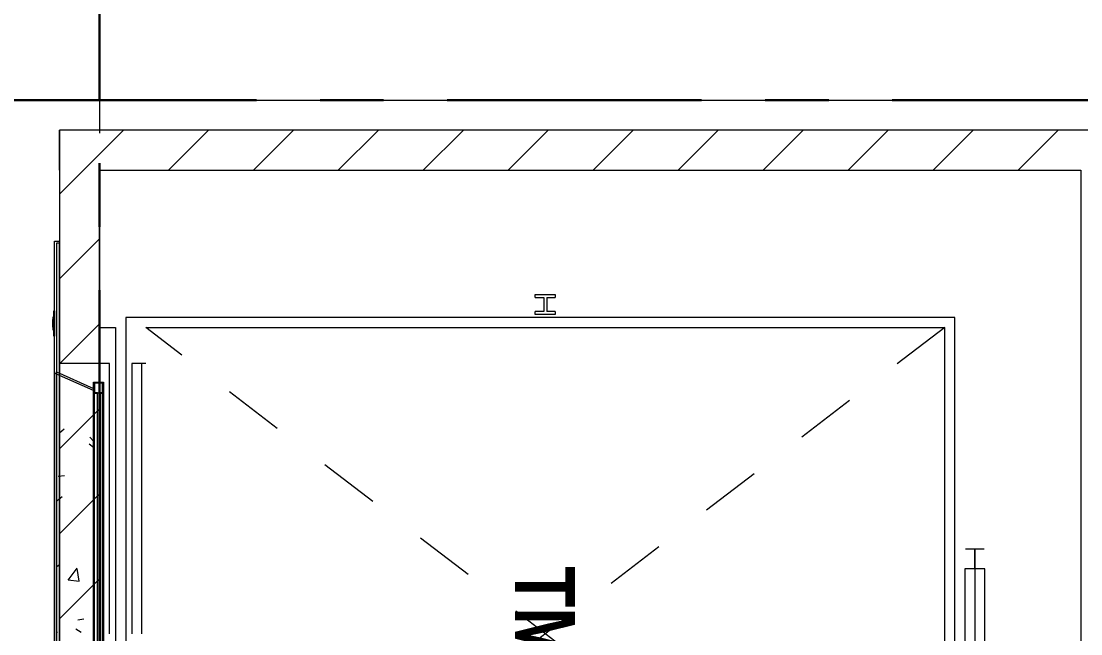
# Model space of a CAD drawing. Header units: millimetres. Extents: x -4000 to 187956, y -58990 to 162485.
# Drawn here: x 32608 to 37899, y 12785 to 15844 of the extents above; entities that cross this region are included whole.
import ezdxf

# ---------------------------------------------------------------- set-up
doc = ezdxf.new("R2010")
doc.units = ezdxf.units.MM
for name, pattern in [('Dash', [600, 300, -300]), ('Dash_2_', [635, 317.5, -317.5]), ('Grid Line', [2222.5, 1270, -317.5, 317.5, -317.5]), ('Grid Line 12_5mm', [2150, 1250, -300, 300, -300])]:
    doc.linetypes.add(name, pattern=pattern)
for name, color, linetype, lineweight in [('A-ANNO-NOTE', 131, 'Continuous', 9), ('A-DETL-GENF', 92, 'Continuous', 9), ('A-DOOR', 31, 'Continuous', 13), ('A-DOOR-HDLN', 31, 'Dash_2_', 13), ('A-WALL', 113, 'Continuous', 13), ('A-WALL-PATT', 111, 'Continuous', 13), ('S-GRID', 1, 'Continuous', 30)]:
    doc.layers.add(name, color=color, linetype=linetype, lineweight=lineweight)
doc.styles.add('Arial_B', font='arialbd.ttf', dxfattribs={"width": 0.8, "height": 300})
pattern_1 = [(45, (0, 0), (-212.132, 212.132), [])]

# ---------------------------------------------------------------- blocks, each defined once
blk = doc.blocks.new('VSC-THANG MÁY 2 - 2700-V779-FFS - TANG 1')
at = {"layer": 'A-DOOR', "lineweight": 9}
h = blk.add_hatch(dxfattribs=at)
h.set_pattern_fill('FP_31', color=256, style=0, pattern_type=2)
h.set_pattern_definition([(142.528, (12859.95, -26324.95), (63.755, 665.734), [73.55, -809.046]), (84.53, (12859.95, -26324.95), (-764.226, -128.79), [55.732, -613.048]), (189.565, (12865.26, -26269.5), (-700.468, 536.954), [64.584, -710.419]), (138.764, (12656.75, -26324.95), (168.169, 990.573), [109.674, -1206.42]), (186.066, (12670.8, -26242.4), (-989.697, 867.525), [97.033, -1067.36]), (80.365, (12656.7, -26325), (-989.706, 867.516), [83.73, -921.017]), (112.792, (12707.55, -26232.13), (409.058, 554.029), [70.493, -775.42]), (53.56, (12707.55, -26232.1), (-736.752, 225.836), [57.39, -631.287]), (162.958, (12741.64, -26185.96), (-327.689, 779.863), [64.216, -706.372]), (130.028, (12859.95, -26324.95), (-338.22, 11.2883), [31.734, -595.261, 31.734, -1249.664]), (130.028, (12859.95, -26324.95), (-338.22, 11.2883), [-658.73, -612.571, 31.734, -605.359]), (98.201, (12859.95, -26324.95), (-400.7246, 244.168), [30.681, -324.475, 30.681, -796.312]), (98.201, (12859.95, -26324.95), (-400.7246, 244.168), [-385.837, -561.556, 30.681, -204.075]), (55.11, (12859.95, -26531.93), (22.9126, 495.4734), [31.494, -207.094, 31.494, -712.9, -987.753]), (55.11, (12859.95, -26531.93), (22.9126, 495.4734), [-982.981, 31.494, -956.259]), (44.913, (12859.95, -26624.75), (-101.709, 541.291), [31.985, -283.018, 31.985, -1182.474]), (44.913, (12859.95, -26624.75), (-101.709, 541.291), [-346.988, -470.082, 31.985, -680.407])])
h.paths.add_polyline_path([(1383, -100), (1300.6, 85), (-1150.6, 85), (-1233, -100), (427.6, -100)])
h = blk.add_hatch(dxfattribs=at)
h.set_pattern_fill('FP_32', color=256, style=0, pattern_type=2)
h.set_pattern_definition([(140, (12859.95, -32885), (63.756, 728.737), [76.2, -838.2]), (85, (12859.95, -32885), (-764.228, -140.972), [60.96, -670.56]), (190.451, (12865.26, -32824.3), (-700.467, 587.77), [64.76, -712.36]), (136.184, (12656.75, -32885), (168.17, 1084.316), [114.3, -1257.3]), (186.636, (12670.8, -32794.6), (-989.71, 949.61), [97.14, -1068.54]), (81.184, (12656.7, -32885), (-989.7, 949.62), [91.44, -1005.84]), (111, (12707.55, -32783.4), (409.061, 606.458), [76.2, -838.2]), (56, (12707.55, -32783.4), (-736.753, 247.208), [60.96, -670.56]), (161.451, (12741.6, -32732.86), (-327.685, 853.668), [64.76, -712.36]), (127.5, (12859.95, -32885), (-338.2201, 12.3547), [33.528, -628.904, 33.528, -1320.292]), (127.5, (12859.95, -32885), (-338.2201, 12.3547), [-695.96, -647.192, 33.528, -639.572]), (97.5, (12859.95, -32885), (-400.722, 267.279), [33.528, -354.584, 33.528, -870.204]), (97.5, (12859.95, -32885), (-400.722, 267.279), [-421.64, -613.664, 33.528, -223.012]), (57.5, (12859.95, -33111.57), (22.9153, 542.3633), [33.528, -220.472, 33.528, -1810.512]), (57.5, (12859.95, -33111.57), (22.9153, 542.3633), [-287.528, -758.952, 33.528, -1018.032]), (47.5, (12859.95, -33213.17), (-101.707, 592.517), [33.528, -296.672, 33.528, -492.76, -746.76]), (47.5, (12859.95, -33213.17), (-101.707, 592.517), [-856.488, 33.528, -713.232])])
h.paths.add_polyline_path([(2035, -110), (2035, -85), (-1885, -85), (-1885, -110), (1887.7, -110)])
at = {"layer": 'A-DETL-GENF', "color": 250}
for p, q in [((-1620, 2390), (-1605, 2390)), ((-1620, 2290), (-1620, 2390)), ((-1605, 2347.5), (-1605, 2390)), ((-1535, 2390), (-1535, 2347.5)), ((-1535, 2390), (-1520, 2390)), ((-1520, 2390), (-1520, 2290)), ((-1605, 2347.5), (-1535, 2347.5)), ((-1605, 2290), (-1605, 2332.5)), ((-1605, 2332.5), (-1535, 2332.5)), ((-1535, 2332.5), (-1535, 2290)), ((-1605, 2290), (-1620, 2290)), ((-1520, 2290), (-1535, 2290))]:
    blk.add_line(p, q, dxfattribs=at)
at = {"layer": 'A-DOOR', "lineweight": 9}
blk.add_line((1605, 4335), (-1455, 4335), dxfattribs=at)
at = {"layer": 'A-DOOR', "color": 171, "lineweight": 15}
for p, q in [((-1180.9, 135), (-1125, 135)), ((-1180.9, 115), (-1180.9, 135)), ((-1180.9, 85), (-1180.9, 115)), ((-1130, 130), (-1175.9, 130)), ((-1175.9, 130), (-1175.9, 115)), ((-1175.9, 130), (-1175.9, 115)), ((1325.9, 130), (-1175.9, 130)), ((-1130, 120), (-1130, 130)), ((1280, 130), (-1130, 130)), ((1280, 120), (-1130, 120)), ((-1125, 135), (-1125, 130)), ((-1125, 135), (-1125, 130)), ((1275, 135), (-1125, 135)), ((-1233, -100), (-1150.6, 85)), ((1330.9, 85), (-1180.9, 85)), ((-1885, -110), (-1885, -85)), ((-1885, -85), (2035, -85)), ((-1875, -85), (-1875, -100)), ((-1875, -85), (-1875, -100)), ((-1875, -100), (-1233, -100)), ((-1875, -100), (2025, -100)), ((1383, -100), (-1233, -100)), ((-1222.1, -100), (-1226.5, -110)), ((-1222.1, -100), (-1226.5, -110)), ((-1538.5, -110), (-1885, -110)), ((-1538.5, -110), (-1411.5, -110)), ((-1538.5, -113.2), (-1538.5, -110)), ((-1538.5, -113.2), (-1506.7, -113.2)), ((-1505.9, -116.3), (-1506.9, -116.3)), ((-1506.7, -110), (-1506.7, -113.2)), ((-1506.7, -113.2), (-1506.7, -116.3)), ((-1506.7, -116.3), (-1505.7, -116.3)), ((-1506.7, -116.3), (-1505.7, -116.3)), ((-1505.9, -118.5), (-1491.7, -118.5)), ((-1505.7, -116.3), (-1502.7, -116.3)), ((-1505.2, -110), (-1505.2, -113.2)), ((-1505.2, -114.8), (-1504.1, -114.8)), ((-1505.2, -114.8), (-1504.1, -114.8)), ((-1502.7, -114.8), (-1497.6, -114.8)), ((-1502.5, -116.3), (-1497.7, -116.3)), ((-1497.5, -116.3), (-1491.1, -116.3)), ((-1496.3, -114.8), (-1490.9, -114.8)), ((-1491.7, -118.5), (-1494.2, -118.5)), ((-1491.7, -118.5), (-1494.2, -118.5)), ((-1459.2, -118.5), (-1491.1, -118.5)), ((-1459.2, -118.5), (-1491.1, -118.5)), ((-1490.9, -116.3), (-1483.4, -116.3)), ((-1490.1, -114.8), (-1483.2, -114.8)), ((-1483.2, -116.3), (-1475.2, -116.3)), ((-1482.8, -114.8), (-1467.2, -114.8)), ((-1475, -116.3), (-1467, -116.3)), ((-1466.8, -114.8), (-1461, -114.8)), ((-1459.1, -114.8), (-1454.1, -114.8)), ((-1452.7, -116.3), (-1459.1, -116.3)), ((-1456.1, -118.5), (-1458.7, -118.5)), ((-1456.1, -118.5), (-1458.7, -118.5)), ((-1458.6, -118.5), (-1444.5, -118.5)), ((-1447.7, -116.3), (-1452.5, -116.3)), ((-1452.4, -114.8), (-1448.9, -114.8)), ((-1448.7, -114.8), (-1444.8, -114.8)), ((-1443.4, -116.3), (-1447.4, -116.3)), ((-1445.9, -114.8), (-1444.8, -114.8)), ((-1444.8, -113.2), (-1444.8, -110)), ((-1443.4, -116.3), (-1444.5, -116.3)), ((-1444.3, -116.3), (-1443.3, -116.3)), ((-1444.3, -116.3), (-1443.3, -116.3)), ((-1443.3, -113.2), (-1443.3, -110)), ((-1443.3, -116.3), (-1443.3, -113.2)), ((-1443.3, -113.2), (-1411.5, -113.2)), ((-1411.5, -113.2), (-1411.5, -110)), ((-1226.5, -110), (-1411.5, -110)), ((1376.5, -110), (-1226.5, -110))]:
    blk.add_line(p, q, dxfattribs=at)
at = {"layer": 'A-DOOR', "color": 5, "lineweight": 15}
for p, q in [((-1180.9, 115), (-1180.9, 135)), ((-1180.9, 135), (1330.9, 135)), ((-1885, -110), (-1885, -85)), ((2035, -110), (-1885, -110)), ((-1538.5, -110), (-1538.5, -113.2)), ((-1411.5, -113.2), (-1538.5, -113.2)), ((-1506.9, -116.3), (-1506.9, -118.5)), ((-1475.2, -116.3), (-1506.9, -116.3)), ((-1506.9, -118.5), (-1443.4, -118.5)), ((-1506.9, -118.5), (-1505.9, -118.5)), ((-1506.7, -113.2), (-1506.7, -116.3)), ((-1506.7, -116.3), (-1505.7, -116.3)), ((-1505.2, -113.2), (-1505.2, -114.8)), ((-1467, -116.3), (-1475, -116.3)), ((-1459.3, -116.3), (-1466.8, -116.3)), ((-1466.8, -116.3), (-1459.3, -116.3)), ((-1459.1, -116.3), (-1452.7, -116.3)), ((-1452.5, -116.3), (-1447.7, -116.3)), ((-1447.5, -116.3), (-1443.3, -116.3)), ((-1444.8, -114.8), (-1444.8, -113.2)), ((-1444.5, -118.5), (-1443.4, -118.5)), ((-1443.4, -118.5), (-1443.4, -116.3)), ((-1443.3, -116.3), (-1443.3, -113.2)), ((-1411.5, -113.2), (-1411.5, -110))]:
    blk.add_line(p, q, dxfattribs=at)
at = {"layer": 'A-DOOR', "color": 161, "lineweight": 15}
for p, q in [((-1180.9, 85), (-1180.9, 115)), ((-1175.9, 115), (-1175.9, 90)), ((-1175.9, 115), (-1175.9, 90)), ((-1130, 120), (-1130, 130)), ((-1125, 120), (-1130, 120)), ((-1125, 130), (-1125, 120)), ((-1125, 130), (-1125, 120)), ((1275, 120), (-1125, 120)), ((-1125, 113), (-1125, 115)), ((-1125, 115), (74.2, 115)), ((74.2, 113), (-1125, 113)), ((74.2, 115), (74.2, 113)), ((-1233, -100), (-1150.6, 85)), ((-1139.7, 85), (-1222.1, -100)), ((-1139.7, 85), (-1222.1, -100)), ((-1150.6, 85), (-1180.9, 85)), ((-1175.9, 90), (-1130, 90)), ((1325.9, 90), (-1175.9, 90)), ((1300.6, 85), (-1150.6, 85)), ((-1130, 90), (-1130, 105)), ((1280, 105), (-1130, 105)), ((1280, 90), (-1130, 90)), ((-1125, 90), (-1125, 85)), ((-1125, 90), (-1125, 85)), ((-1885, -85), (-1875, -85)), ((2025, -85), (-1875, -85)), ((-1506.7, -110), (-1538.5, -110)), ((-1506.7, -110), (-1538.5, -110)), ((-1506.7, -110), (-1506.7, -113.2)), ((-1502.5, -110), (-1506.7, -110)), ((-1506.7, -113.2), (-1506.7, -116.3)), ((-1506.7, -116.3), (-1505.7, -116.3)), ((-1506.7, -116.3), (-1505.7, -116.3)), ((-1505.2, -113.2), (-1505.2, -114.8)), ((-1505.2, -113.2), (-1505.2, -114.8)), ((-1504.1, -116.3), (-1505.2, -116.3)), ((-1502.9, -116.3), (-1505.2, -116.3)), ((-1502.9, -116.3), (-1504.1, -116.3)), ((-1502.7, -114.8), (-1501.1, -114.8)), ((-1497.8, -116.3), (-1502.7, -116.3)), ((-1497.8, -116.3), (-1502.7, -116.3)), ((-1497.5, -110), (-1502.5, -110)), ((-1501.1, -114.8), (-1497.6, -114.8)), ((-1459.1, -110), (-1497.5, -110)), ((-1496.3, -114.8), (-1490.9, -114.8)), ((-1491.8, -116.3), (-1496.3, -116.3)), ((-1491.1, -116.3), (-1496.3, -116.3)), ((-1494.2, -116.3), (-1491.7, -116.3)), ((-1494.2, -116.3), (-1491.7, -116.3)), ((-1491.1, -118.5), (-1483.4, -118.5)), ((-1491, -116.3), (-1484.7, -116.3)), ((-1491, -116.3), (-1488.7, -116.3)), ((-1490.1, -114.8), (-1483.2, -114.8)), ((-1483.4, -116.3), (-1490.1, -116.3)), ((-1488.7, -116.3), (-1484.7, -116.3)), ((-1484.7, -116.3), (-1483.5, -116.3)), ((-1484.7, -116.3), (-1483.5, -116.3)), ((-1483.4, -118.5), (-1459.3, -118.5)), ((-1483.3, -116.3), (-1475.2, -116.3)), ((-1483.3, -116.3), (-1480.1, -116.3)), ((-1482.8, -114.8), (-1480.4, -114.8)), ((-1475.2, -116.3), (-1482.8, -116.3)), ((-1480.4, -114.8), (-1480.4, -113.2)), ((-1479.2, -114.8), (-1480.4, -114.8)), ((-1480.4, -114.8), (-1479.2, -114.8)), ((-1480.1, -116.3), (-1475.2, -116.3)), ((-1479.2, -114.8), (-1479.2, -113.2)), ((-1477.5, -114.8), (-1479.2, -114.8)), ((-1479.2, -114.8), (-1477.5, -114.8)), ((-1477.5, -114.4), (-1477.5, -113.2)), ((-1477.5, -114.4), (-1477.5, -113.2)), ((-1477.5, -114.4), (-1477.5, -113.2)), ((-1472.5, -114.8), (-1477.1, -114.8)), ((-1477.1, -114.8), (-1472.5, -114.8)), ((-1475, -116.3), (-1470.3, -116.3)), ((-1475, -116.3), (-1470.3, -116.3)), ((-1467.2, -116.3), (-1475, -116.3)), ((-1472.5, -113.2), (-1472.5, -114.8)), ((-1472.5, -114.8), (-1472.5, -113.2)), ((-1472.5, -114.8), (-1472.5, -113.2)), ((-1472.5, -114.8), (-1470.8, -114.8)), ((-1470.8, -114.8), (-1472.5, -114.8)), ((-1470.8, -114.8), (-1470.8, -113.3)), ((-1470.8, -114.8), (-1469.6, -114.8)), ((-1469.6, -114.8), (-1470.8, -114.8)), ((-1470.3, -116.3), (-1466.9, -116.3)), ((-1470.3, -116.3), (-1466.9, -116.3)), ((-1468.8, -114.8), (-1467.2, -114.8)), ((-1466.8, -114.8), (-1461, -114.8)), ((-1459.9, -116.3), (-1466.8, -116.3)), ((-1465.7, -116.3), (-1459.2, -116.3)), ((-1465.7, -116.3), (-1461.7, -116.3)), ((-1461.7, -116.3), (-1459.2, -116.3)), ((-1452.5, -110), (-1459.1, -110)), ((-1459.1, -114.8), (-1454.1, -114.8)), ((-1453.7, -116.3), (-1459.1, -116.3)), ((-1458.7, -116.3), (-1456.1, -116.3)), ((-1458.7, -116.3), (-1456.8, -116.3)), ((-1453.7, -116.3), (-1458.6, -116.3)), ((-1456.8, -116.3), (-1456.1, -116.3)), ((-1443.3, -110), (-1452.5, -110)), ((-1452.4, -114.8), (-1448.9, -114.8)), ((-1447.5, -116.3), (-1452.4, -116.3)), ((-1447.5, -116.3), (-1452.4, -116.3)), ((-1448.7, -114.8), (-1445.9, -114.8)), ((-1444.8, -116.3), (-1447.3, -116.3)), ((-1445.9, -116.3), (-1447.3, -116.3)), ((-1444.8, -116.3), (-1445.9, -116.3)), ((-1444.8, -114.8), (-1444.8, -113.2)), ((-1444.8, -114.8), (-1444.8, -113.2)), ((-1444.3, -116.3), (-1443.3, -116.3)), ((-1444.3, -116.3), (-1443.3, -116.3)), ((-1443.3, -113.2), (-1443.3, -110)), ((-1443.3, -116.3), (-1443.3, -113.2)), ((-1411.5, -110), (-1443.3, -110)), ((-1411.5, -110), (-1443.3, -110))]:
    blk.add_line(p, q, dxfattribs=at)
at = {"layer": 'A-DOOR', "color": 151, "lineweight": 15}
for p, q in [((-1125, 115), (-1125, 113)), ((-1125, 115), (-72.4, 115)), ((-1125, 113), (-72.4, 113)), ((-76.9, 115), (-36.9, 115)), ((-36.9, 113), (-76.9, 113)), ((-59.6, 115), (-54.6, 115)), ((-59.6, 115), (-59.6, 113)), ((-54.6, 113), (-59.6, 113)), ((-54.6, 115), (-54.6, 113)), ((-38.9, 115), (74.2, 115)), ((-38.9, 113), (74.2, 113)), ((74.2, 115), (74.2, 113)), ((-1125, 85), (-1150.6, 85)), ((-1150.6, 85), (-1139.7, 85)), ((1289.7, 85), (-1139.7, 85)), ((-1130, 90), (-1130, 105)), ((-1130, 105), (-1125, 105)), ((-1125, 105), (-1125, 90)), ((-1125, 105), (-1125, 90)), ((1275, 105), (-1125, 105)), ((1275, 85), (-1125, 85)), ((-1505.7, -110), (-1506.7, -110)), ((-1505.7, -110), (-1506.7, -110)), ((-1506.7, -110), (-1506.7, -113.2)), ((-1506.7, -116.3), (-1505.7, -116.3)), ((-1504.1, -110), (-1505.2, -110)), ((-1497.6, -110), (-1505.2, -110)), ((-1505.2, -110), (-1497.6, -110)), ((-1505.2, -110), (-1504.1, -110)), ((-1505.2, -111), (-1505.2, -113.2)), ((-1505.2, -111), (-1505.2, -113.2)), ((-1505.2, -114.8), (-1504.1, -114.8)), ((-1505.2, -114.8), (-1504.1, -114.8)), ((-1505.2, -114.8), (-1504.1, -114.8)), ((-1505.2, -114.8), (-1504.1, -114.8)), ((-1502.7, -116.3), (-1504.4, -116.3)), ((-1504.4, -116.3), (-1502.7, -116.3)), ((-1504.4, -116.3), (-1502.7, -116.3)), ((-1497.6, -116.3), (-1502.5, -116.3)), ((-1502.5, -116.3), (-1497.7, -116.3)), ((-1502.5, -116.3), (-1497.7, -116.3)), ((-1491.7, -116.3), (-1496.4, -116.3)), ((-1496.4, -116.3), (-1491.8, -116.3)), ((-1496.4, -116.3), (-1491.8, -116.3)), ((-1490.9, -110), (-1496.3, -110)), ((-1496.3, -110), (-1490.9, -110)), ((-1483.2, -110), (-1490.1, -110)), ((-1490.1, -110), (-1483.2, -110)), ((-1483.4, -116.3), (-1490.1, -116.3)), ((-1467.2, -110), (-1482.8, -110)), ((-1482.8, -110), (-1467.2, -110)), ((-1475.2, -116.3), (-1482.8, -116.3)), ((-1480.4, -111.5), (-1480.4, -110)), ((-1480.4, -111.5), (-1480.4, -110)), ((-1479.2, -113.2), (-1480.4, -113.2)), ((-1480.4, -113.2), (-1479.2, -113.2)), ((-1480.4, -114.8), (-1479.3, -114.8)), ((-1479.2, -112.2), (-1479.2, -110)), ((-1479.2, -112.2), (-1479.2, -110)), ((-1477.6, -113.2), (-1479.1, -113.2)), ((-1479.1, -113.2), (-1477.6, -113.2)), ((-1478.8, -114.8), (-1478.8, -113.4)), ((-1477.5, -114.8), (-1478.8, -114.8)), ((-1478.8, -114.8), (-1477.5, -114.8)), ((-1477.5, -113.2), (-1477.5, -110)), ((-1477.5, -113.2), (-1477.5, -110)), ((-1477.5, -113.2), (-1477.5, -110)), ((-1477.5, -113.2), (-1477.5, -110)), ((-1477.5, -113.2), (-1477.5, -110)), ((-1477.5, -113.2), (-1477.5, -110)), ((-1477.5, -114.4), (-1477.5, -113.2)), ((-1472.5, -113.2), (-1477.5, -113.2)), ((-1477.5, -113.2), (-1472.5, -113.2)), ((-1477.1, -114.8), (-1472.5, -114.8)), ((-1467.2, -116.3), (-1475, -116.3)), ((-1472.5, -110), (-1472.5, -111.5)), ((-1472.5, -111.5), (-1472.5, -110)), ((-1472.5, -111.5), (-1472.5, -110)), ((-1472.5, -110), (-1472.5, -111.5)), ((-1472.5, -111.5), (-1472.5, -110)), ((-1472.5, -111.5), (-1472.5, -110)), ((-1472.5, -111.9), (-1472.5, -113.2)), ((-1472.5, -113.2), (-1472.5, -111.9)), ((-1472.5, -113.2), (-1472.5, -111.9)), ((-1472.5, -111.9), (-1472.5, -113.2)), ((-1472.5, -113.2), (-1472.5, -111.9)), ((-1472.5, -113.2), (-1472.5, -111.9)), ((-1472.5, -114.8), (-1472.5, -113.2)), ((-1472.5, -113.2), (-1470.9, -113.2)), ((-1470.9, -113.2), (-1472.5, -113.2)), ((-1472.5, -114.8), (-1471.2, -114.8)), ((-1471.2, -114.8), (-1472.5, -114.8)), ((-1471.2, -114.8), (-1471.2, -113.2)), ((-1470.8, -112.6), (-1470.8, -110)), ((-1470.8, -112.6), (-1470.8, -110)), ((-1470.7, -114.8), (-1469.6, -114.8)), ((-1469.6, -113.2), (-1469.6, -110)), ((-1469.6, -113.2), (-1469.6, -110)), ((-1459.9, -110), (-1466.8, -110)), ((-1466.8, -110), (-1459.9, -110)), ((-1459.9, -116.3), (-1465.6, -116.3)), ((-1453.7, -110), (-1459.1, -110)), ((-1459.1, -110), (-1453.7, -110)), ((-1453.6, -116.3), (-1458.6, -116.3)), ((-1458.6, -116.3), (-1453.6, -116.3)), ((-1458.6, -116.3), (-1453.6, -116.3)), ((-1447.7, -116.3), (-1452.5, -116.3)), ((-1452.5, -116.3), (-1447.7, -116.3)), ((-1452.5, -116.3), (-1447.7, -116.3)), ((-1444.8, -110), (-1452.4, -110)), ((-1452.4, -110), (-1444.8, -110)), ((-1447.5, -116.3), (-1445.6, -116.3)), ((-1447.5, -116.3), (-1445.6, -116.3)), ((-1445.6, -116.3), (-1447.4, -116.3)), ((-1444.8, -110), (-1445.9, -110)), ((-1445.9, -110), (-1444.8, -110)), ((-1445.9, -114.8), (-1444.8, -114.8)), ((-1445.9, -114.8), (-1444.8, -114.8)), ((-1445.9, -114.8), (-1444.8, -114.8)), ((-1445.9, -114.8), (-1444.8, -114.8)), ((-1444.8, -113.2), (-1444.8, -110)), ((-1444.8, -113.2), (-1444.8, -110)), ((-1443.3, -110), (-1444.3, -110)), ((-1443.3, -110), (-1444.3, -110)), ((-1444.3, -116.3), (-1443.3, -116.3)), ((-1443.3, -113.2), (-1443.3, -110))]:
    blk.add_line(p, q, dxfattribs=at)
at = {"layer": 'A-DOOR', "color": 255, "lineweight": 15}
for p, q in [((-72.4, 115), (-38.9, 115)), ((-72.4, 113), (-38.9, 113)), ((-59.6, 113), (-59.6, 115)), ((-54.6, 115), (-54.6, 113)), ((-1505.7, -110), (-1506.7, -110)), ((-1505.7, -110), (-1506.7, -110)), ((-1505.2, -113.2), (-1505.2, -114.8)), ((-1504.1, -116.3), (-1505.2, -116.3)), ((-1504.1, -116.3), (-1505.2, -116.3)), ((-1501.1, -110), (-1504.1, -110)), ((-1504.1, -110), (-1501.1, -110)), ((-1502.9, -116.3), (-1504.1, -116.3)), ((-1502.9, -116.3), (-1504.1, -116.3)), ((-1501.1, -116.3), (-1502.7, -116.3)), ((-1501.1, -116.3), (-1502.7, -116.3)), ((-1497.6, -110), (-1501.1, -110)), ((-1501.1, -110), (-1497.6, -110)), ((-1501.1, -114.8), (-1497.7, -114.8)), ((-1501.1, -114.8), (-1497.7, -114.8)), ((-1497.8, -116.3), (-1501.1, -116.3)), ((-1497.8, -116.3), (-1501.1, -116.3)), ((-1490.9, -110), (-1496.3, -110)), ((-1496.3, -110), (-1490.9, -110)), ((-1496.3, -114.8), (-1492.7, -114.8)), ((-1496.3, -114.8), (-1492.7, -114.8)), ((-1491.8, -116.3), (-1496.3, -116.3)), ((-1495.6, -116.3), (-1495.6, -114.8)), ((-1491.7, -116.3), (-1495.6, -116.3)), ((-1483.2, -110), (-1490.1, -110)), ((-1490.1, -110), (-1483.2, -110)), ((-1490.1, -114.8), (-1485.2, -114.8)), ((-1490.1, -114.8), (-1485.2, -114.8)), ((-1483.4, -116.3), (-1490.1, -116.3)), ((-1490.1, -116.3), (-1483.4, -116.3)), ((-1490.1, -116.3), (-1483.4, -116.3)), ((-1484.7, -114.8), (-1483.2, -114.8)), ((-1484.7, -114.8), (-1483.2, -114.8)), ((-1480.4, -110), (-1482.8, -110)), ((-1482.8, -110), (-1480.4, -110)), ((-1482.8, -114.8), (-1480.4, -114.8)), ((-1482.8, -114.8), (-1480.4, -114.8)), ((-1475.2, -116.3), (-1482.8, -116.3)), ((-1482.8, -116.3), (-1475.2, -116.3)), ((-1482.8, -116.3), (-1475.2, -116.3)), ((-1479.2, -110), (-1480.4, -110)), ((-1480.4, -110), (-1479.2, -110)), ((-1479.2, -110), (-1480.4, -110)), ((-1480.4, -110), (-1479.2, -110)), ((-1477.5, -110), (-1479.2, -110)), ((-1479.2, -110), (-1477.5, -110)), ((-1477.5, -110), (-1479.2, -110)), ((-1479.2, -110), (-1477.5, -110)), ((-1478.8, -112.5), (-1478.8, -110)), ((-1478.8, -112.5), (-1478.8, -110)), ((-1477.5, -114.8), (-1478.8, -114.8)), ((-1478.8, -114.8), (-1477.5, -114.8)), ((-1472.5, -110), (-1477.5, -110)), ((-1477.5, -110), (-1472.5, -110)), ((-1477.5, -113.2), (-1477.5, -110)), ((-1472.5, -110), (-1477.5, -110)), ((-1477.5, -110), (-1472.5, -110)), ((-1477.5, -113.2), (-1477.5, -110)), ((-1477.5, -114.4), (-1477.5, -113.2)), ((-1475, -114.8), (-1475, -116.3)), ((-1467.2, -116.3), (-1475, -116.3)), ((-1475, -116.3), (-1467.2, -116.3)), ((-1475, -116.3), (-1467.2, -116.3)), ((-1472.5, -110), (-1470.8, -110)), ((-1470.8, -110), (-1472.5, -110)), ((-1472.5, -111.5), (-1472.5, -110)), ((-1472.5, -110), (-1470.8, -110)), ((-1470.8, -110), (-1472.5, -110)), ((-1472.5, -111.5), (-1472.5, -110)), ((-1472.5, -113.2), (-1472.5, -111.9)), ((-1472.5, -113.2), (-1472.5, -111.9)), ((-1472.5, -114.8), (-1472.5, -113.2)), ((-1472.5, -113.2), (-1471.2, -113.2)), ((-1471.2, -113.2), (-1472.5, -113.2)), ((-1472.5, -114.8), (-1471.2, -114.8)), ((-1471.2, -114.8), (-1472.5, -114.8)), ((-1471.2, -112.3), (-1471.2, -110)), ((-1471.2, -112.3), (-1471.2, -110)), ((-1470.8, -110), (-1469.6, -110)), ((-1469.6, -110), (-1470.8, -110)), ((-1470.8, -110), (-1469.6, -110)), ((-1469.6, -110), (-1470.8, -110)), ((-1467.2, -110), (-1469.6, -110)), ((-1469.6, -110), (-1467.2, -110)), ((-1468.8, -114.8), (-1467.2, -114.8)), ((-1468.8, -114.8), (-1467.2, -114.8)), ((-1459.9, -110), (-1466.8, -110)), ((-1466.8, -110), (-1459.9, -110)), ((-1466.8, -114.8), (-1461.7, -114.8)), ((-1466.8, -114.8), (-1461.7, -114.8)), ((-1459.9, -116.3), (-1465.6, -116.3)), ((-1465.6, -116.3), (-1459.9, -116.3)), ((-1465.6, -116.3), (-1459.9, -116.3)), ((-1453.7, -110), (-1459.1, -110)), ((-1459.1, -110), (-1453.7, -110)), ((-1459.1, -114.8), (-1455.1, -114.8)), ((-1459.1, -114.8), (-1455.1, -114.8)), ((-1454.4, -116.3), (-1458.7, -116.3)), ((-1453.7, -116.3), (-1458.6, -116.3)), ((-1448.9, -110), (-1452.4, -110)), ((-1452.4, -110), (-1448.9, -110)), ((-1452.4, -114.8), (-1448.9, -114.8)), ((-1452.4, -114.8), (-1448.9, -114.8)), ((-1448.9, -116.3), (-1452.4, -116.3)), ((-1448.9, -116.3), (-1452.4, -116.3)), ((-1445.9, -110), (-1448.9, -110)), ((-1448.9, -110), (-1445.9, -110)), ((-1447.5, -116.3), (-1448.9, -116.3)), ((-1447.5, -116.3), (-1448.9, -116.3)), ((-1448.7, -114.8), (-1447.3, -114.8)), ((-1448.7, -114.8), (-1447.3, -114.8)), ((-1445.9, -116.3), (-1447.3, -116.3)), ((-1445.9, -116.3), (-1447.3, -116.3)), ((-1444.8, -116.3), (-1445.9, -116.3)), ((-1444.8, -116.3), (-1445.9, -116.3)), ((-1444.8, -114.8), (-1444.8, -113.2)), ((-1443.3, -110), (-1444.3, -110)), ((-1443.3, -110), (-1444.3, -110))]:
    blk.add_line(p, q, dxfattribs=at)
at = {"layer": 'A-DOOR', "color": 50, "lineweight": 15}
for p, q in [((-1505.7, -110), (-1506.7, -110)), ((-1504.1, -110), (-1505.2, -110)), ((-1504.1, -110), (-1505.2, -110)), ((-1504.1, -110), (-1505.2, -110)), ((-1504.1, -110), (-1505.2, -110)), ((-1505.2, -110), (-1504.1, -110)), ((-1505.2, -110), (-1504.1, -110)), ((-1504.1, -110), (-1505.2, -110)), ((-1504.1, -110), (-1505.2, -110)), ((-1505.2, -110), (-1504.1, -110)), ((-1505.2, -110), (-1504.1, -110)), ((-1505.2, -111), (-1505.2, -113.2)), ((-1505.2, -114.8), (-1504.1, -114.8)), ((-1505.2, -114.8), (-1504.1, -114.8)), ((-1504.1, -116.3), (-1505.2, -116.3)), ((-1504.1, -116.3), (-1505.2, -116.3)), ((-1502.5, -110), (-1504.4, -110)), ((-1502.5, -110), (-1504.4, -110)), ((-1502.5, -110), (-1504.4, -110)), ((-1502.5, -110), (-1504.4, -110)), ((-1502.5, -110), (-1504.4, -110)), ((-1504.4, -116.3), (-1502.7, -116.3)), ((-1504.4, -116.3), (-1502.7, -116.3)), ((-1504.4, -116.3), (-1502.7, -116.3)), ((-1497.5, -110), (-1504.1, -110)), ((-1501.1, -110), (-1504.1, -110)), ((-1501.1, -110), (-1504.1, -110)), ((-1501.1, -110), (-1504.1, -110)), ((-1497.6, -110), (-1504.1, -110)), ((-1504.1, -110), (-1497.6, -110)), ((-1504.1, -110), (-1501.1, -110)), ((-1501.1, -110), (-1504.1, -110)), ((-1501.1, -110), (-1504.1, -110)), ((-1504.1, -110), (-1501.1, -110)), ((-1504.1, -110), (-1501.1, -110)), ((-1497.5, -110), (-1504.1, -110)), ((-1504.1, -113.2), (-1502.6, -113.2)), ((-1502.9, -116.3), (-1504.1, -116.3)), ((-1502.9, -116.3), (-1504.1, -116.3)), ((-1497.8, -116.3), (-1502.7, -116.3)), ((-1501.1, -116.3), (-1502.7, -116.3)), ((-1497.5, -110), (-1502.5, -110)), ((-1497.5, -110), (-1502.5, -110)), ((-1497.5, -110), (-1502.5, -110)), ((-1497.5, -110), (-1502.5, -110)), ((-1497.5, -110), (-1502.5, -110)), ((-1502.5, -116.3), (-1497.7, -116.3)), ((-1502.5, -116.3), (-1497.7, -116.3)), ((-1502.5, -116.3), (-1497.7, -116.3)), ((-1497.6, -110), (-1501.1, -110)), ((-1497.6, -110), (-1501.1, -110)), ((-1497.6, -110), (-1501.1, -110)), ((-1501.1, -110), (-1497.6, -110)), ((-1497.6, -110), (-1501.1, -110)), ((-1497.6, -110), (-1501.1, -110)), ((-1501.1, -110), (-1497.6, -110)), ((-1501.1, -110), (-1497.6, -110)), ((-1501.1, -114.8), (-1497.7, -114.8)), ((-1501.1, -114.8), (-1497.7, -114.8)), ((-1501.1, -114.8), (-1497.7, -114.8)), ((-1501.1, -114.8), (-1497.7, -114.8)), ((-1497.8, -116.3), (-1501.1, -116.3)), ((-1500, -113.2), (-1498.7, -113.2)), ((-1490.9, -110), (-1496.4, -110)), ((-1490.9, -110), (-1496.4, -110)), ((-1490.9, -110), (-1496.4, -110)), ((-1490.9, -110), (-1496.4, -110)), ((-1490.9, -110), (-1496.4, -110)), ((-1490.9, -110), (-1496.3, -110)), ((-1490.9, -110), (-1496.3, -110)), ((-1490.9, -110), (-1496.3, -110)), ((-1490.9, -110), (-1496.3, -110)), ((-1490.9, -110), (-1496.3, -110)), ((-1496.3, -110), (-1490.9, -110)), ((-1496.3, -110), (-1490.9, -110)), ((-1490.9, -110), (-1496.3, -110)), ((-1490.9, -110), (-1496.3, -110)), ((-1496.3, -110), (-1490.9, -110)), ((-1496.3, -110), (-1490.9, -110)), ((-1490.9, -110), (-1496.3, -110)), ((-1495.8, -116.3), (-1491.8, -116.3)), ((-1495.8, -116.3), (-1491.8, -116.3)), ((-1495.8, -116.3), (-1491.8, -116.3)), ((-1495.7, -114.8), (-1492.7, -114.8)), ((-1495.7, -114.8), (-1492.7, -114.8)), ((-1495.7, -114.8), (-1492.7, -114.8)), ((-1495.7, -114.8), (-1492.7, -114.8)), ((-1491.8, -116.3), (-1495.7, -116.3)), ((-1491.8, -116.3), (-1495.7, -116.3)), ((-1491.8, -116.3), (-1495.7, -116.3)), ((-1495.6, -113.2), (-1494.2, -113.2)), ((-1494.2, -113.2), (-1495.6, -113.2)), ((-1495.6, -113.2), (-1494.2, -113.2)), ((-1495.6, -114.8), (-1495.6, -113.2)), ((-1494.2, -113.2), (-1495.6, -113.2)), ((-1495.6, -113.2), (-1494.2, -113.2)), ((-1495.6, -114.8), (-1495.6, -113.2)), ((-1495.6, -116.3), (-1495.6, -114.8)), ((-1491.7, -116.3), (-1495.6, -116.3)), ((-1495.6, -116.3), (-1491.7, -116.3)), ((-1495.6, -116.3), (-1491.7, -116.3)), ((-1492.2, -113.2), (-1490.9, -113.2)), ((-1490.9, -113.2), (-1492.2, -113.2)), ((-1492.2, -113.2), (-1490.9, -113.2)), ((-1490.9, -113.2), (-1492.2, -113.2)), ((-1492.2, -113.2), (-1490.9, -113.2)), ((-1483.2, -110), (-1490.1, -110)), ((-1483.2, -110), (-1490.1, -110)), ((-1483.2, -110), (-1490.1, -110)), ((-1483.2, -110), (-1490.1, -110)), ((-1483.2, -110), (-1490.1, -110)), ((-1483.2, -110), (-1490.1, -110)), ((-1483.2, -110), (-1490.1, -110)), ((-1490.1, -110), (-1483.2, -110)), ((-1490.1, -110), (-1483.2, -110)), ((-1483.2, -110), (-1490.1, -110)), ((-1483.2, -110), (-1490.1, -110)), ((-1483.2, -110), (-1490.1, -110)), ((-1483.2, -110), (-1490.1, -110)), ((-1483.2, -110), (-1490.1, -110)), ((-1490.1, -110), (-1483.2, -110)), ((-1490.1, -110), (-1483.2, -110)), ((-1483.2, -110), (-1490.1, -110)), ((-1490.1, -113.2), (-1487, -113.2)), ((-1487, -113.2), (-1490.1, -113.2)), ((-1490.1, -113.2), (-1487, -113.2)), ((-1487, -113.2), (-1490.1, -113.2)), ((-1490.1, -113.2), (-1487, -113.2)), ((-1490.1, -114.8), (-1485.2, -114.8)), ((-1490.1, -114.8), (-1485.2, -114.8)), ((-1490.1, -114.8), (-1485.2, -114.8)), ((-1490.1, -114.8), (-1485.2, -114.8)), ((-1483.4, -116.3), (-1490.1, -116.3)), ((-1490.1, -116.3), (-1483.4, -116.3)), ((-1483.4, -116.3), (-1490.1, -116.3)), ((-1490.1, -116.3), (-1483.4, -116.3)), ((-1490.1, -116.3), (-1483.4, -116.3)), ((-1483.4, -116.3), (-1490.1, -116.3)), ((-1483.4, -116.3), (-1490.1, -116.3)), ((-1490.1, -116.3), (-1483.4, -116.3)), ((-1490.1, -116.3), (-1483.4, -116.3)), ((-1483.4, -116.3), (-1490.1, -116.3)), ((-1483.4, -116.3), (-1490.1, -116.3)), ((-1486.4, -113.2), (-1483.2, -113.2)), ((-1483.2, -113.2), (-1486.4, -113.2)), ((-1486.4, -113.2), (-1483.2, -113.2)), ((-1483.2, -113.2), (-1486.4, -113.2)), ((-1486.4, -113.2), (-1483.2, -113.2)), ((-1484.7, -114.8), (-1483.2, -114.8)), ((-1484.7, -114.8), (-1483.2, -114.8)), ((-1484.7, -114.8), (-1483.2, -114.8)), ((-1484.7, -114.8), (-1483.2, -114.8)), ((-1480.4, -110), (-1482.8, -110)), ((-1480.4, -110), (-1482.8, -110)), ((-1480.4, -110), (-1482.8, -110)), ((-1480.4, -110), (-1482.8, -110)), ((-1480.4, -110), (-1482.8, -110)), ((-1480.4, -110), (-1482.8, -110)), ((-1480.4, -110), (-1482.8, -110)), ((-1482.8, -110), (-1480.4, -110)), ((-1482.8, -110), (-1480.4, -110)), ((-1480.4, -110), (-1482.8, -110)), ((-1480.4, -110), (-1482.8, -110)), ((-1480.4, -110), (-1482.8, -110)), ((-1480.4, -110), (-1482.8, -110)), ((-1480.4, -110), (-1482.8, -110)), ((-1482.8, -110), (-1480.4, -110)), ((-1482.8, -110), (-1480.4, -110)), ((-1480.4, -110), (-1482.8, -110)), ((-1482.8, -113.2), (-1480.4, -113.2)), ((-1480.4, -113.2), (-1482.8, -113.2)), ((-1482.8, -113.2), (-1480.4, -113.2)), ((-1480.4, -113.2), (-1482.8, -113.2)), ((-1482.8, -113.2), (-1480.4, -113.2)), ((-1482.8, -114.8), (-1480.4, -114.8)), ((-1482.8, -114.8), (-1480.4, -114.8)), ((-1482.8, -114.8), (-1480.4, -114.8)), ((-1482.8, -114.8), (-1480.4, -114.8)), ((-1475.2, -116.3), (-1482.8, -116.3)), ((-1482.8, -116.3), (-1475.2, -116.3)), ((-1475.2, -116.3), (-1482.8, -116.3)), ((-1482.8, -116.3), (-1475.2, -116.3)), ((-1482.8, -116.3), (-1475.2, -116.3)), ((-1475.2, -116.3), (-1482.8, -116.3)), ((-1475.2, -116.3), (-1482.8, -116.3)), ((-1482.8, -116.3), (-1475.2, -116.3)), ((-1482.8, -116.3), (-1475.2, -116.3)), ((-1475.2, -116.3), (-1482.8, -116.3)), ((-1475.2, -116.3), (-1482.8, -116.3)), ((-1479.3, -110), (-1480.4, -110)), ((-1479.2, -110), (-1480.4, -110)), ((-1479.3, -110), (-1480.4, -110)), ((-1479.3, -110), (-1480.4, -110)), ((-1479.3, -110), (-1480.4, -110)), ((-1479.3, -110), (-1480.4, -110)), ((-1479.3, -110), (-1480.4, -110)), ((-1479.3, -110), (-1480.4, -110)), ((-1480.4, -110), (-1479.3, -110)), ((-1480.4, -110), (-1479.3, -110)), ((-1479.3, -110), (-1480.4, -110)), ((-1480.4, -110), (-1479.3, -110)), ((-1479.3, -110), (-1480.4, -110)), ((-1479.3, -110), (-1480.4, -110)), ((-1479.3, -110), (-1480.4, -110)), ((-1479.3, -110), (-1480.4, -110)), ((-1480.4, -110), (-1479.3, -110)), ((-1480.4, -110), (-1479.3, -110)), ((-1479.2, -110), (-1480.4, -110)), ((-1480.4, -113.2), (-1479.2, -113.2)), ((-1479.2, -113.2), (-1480.4, -113.2)), ((-1480.4, -113.2), (-1479.2, -113.2)), ((-1479.2, -113.2), (-1480.4, -113.2)), ((-1480.4, -113.2), (-1479.2, -113.2)), ((-1480.4, -114.8), (-1479.3, -114.8)), ((-1480.4, -114.8), (-1479.3, -114.8)), ((-1480.4, -114.8), (-1479.3, -114.8)), ((-1480.4, -114.8), (-1479.3, -114.8)), ((-1480.4, -114.8), (-1479.3, -114.8)), ((-1480.4, -114.8), (-1479.3, -114.8)), ((-1477.5, -110), (-1478.8, -110)), ((-1477.5, -110), (-1478.8, -110)), ((-1478.8, -110), (-1477.5, -110)), ((-1477.5, -110), (-1478.8, -110)), ((-1478.8, -110), (-1477.5, -110)), ((-1477.5, -110), (-1478.8, -110)), ((-1477.5, -110), (-1478.8, -110)), ((-1478.8, -110), (-1477.5, -110)), ((-1477.5, -110), (-1478.8, -110)), ((-1478.8, -110), (-1477.5, -110)), ((-1477.5, -110), (-1478.8, -110)), ((-1477.5, -110), (-1478.8, -110)), ((-1477.5, -110), (-1478.8, -110)), ((-1477.5, -110), (-1478.8, -110)), ((-1477.5, -110), (-1478.8, -110)), ((-1477.5, -110), (-1478.8, -110)), ((-1478.8, -110), (-1477.5, -110)), ((-1478.8, -110), (-1477.5, -110)), ((-1477.5, -110), (-1478.8, -110)), ((-1478.8, -110), (-1477.5, -110)), ((-1477.5, -110), (-1478.8, -110)), ((-1477.5, -110), (-1478.8, -110)), ((-1477.5, -110), (-1478.8, -110)), ((-1477.5, -110), (-1478.8, -110)), ((-1478.8, -110), (-1477.5, -110)), ((-1478.8, -110), (-1477.5, -110)), ((-1477.5, -110), (-1478.8, -110)), ((-1478.8, -114.8), (-1477.5, -114.8)), ((-1478.8, -114.8), (-1477.5, -114.8)), ((-1478.8, -114.8), (-1477.5, -114.8)), ((-1478.8, -114.8), (-1477.5, -114.8)), ((-1478.8, -114.8), (-1477.5, -114.8)), ((-1478.8, -114.8), (-1477.5, -114.8)), ((-1478.8, -114.8), (-1477.5, -114.8)), ((-1475, -110), (-1477.5, -110)), ((-1477.5, -113.2), (-1477.5, -110)), ((-1477.5, -113.2), (-1477.5, -110)), ((-1472.5, -110), (-1477.5, -110)), ((-1477.5, -113.2), (-1477.5, -110)), ((-1477.5, -113.2), (-1477.5, -110)), ((-1475, -110), (-1477.5, -110)), ((-1475, -110), (-1477.5, -110)), ((-1475, -110), (-1477.5, -110)), ((-1475, -110), (-1477.5, -110)), ((-1475, -110), (-1477.5, -110)), ((-1475, -110), (-1477.5, -110)), ((-1477.5, -110), (-1475, -110)), ((-1477.5, -110), (-1475, -110)), ((-1475, -110), (-1477.5, -110)), ((-1477.5, -110), (-1475, -110)), ((-1475, -110), (-1477.5, -110)), ((-1475, -110), (-1477.5, -110)), ((-1475, -110), (-1477.5, -110)), ((-1475, -110), (-1477.5, -110)), ((-1477.5, -110), (-1475, -110)), ((-1477.5, -110), (-1475, -110)), ((-1472.5, -110), (-1477.5, -110)), ((-1477.5, -114.4), (-1477.5, -113.2)), ((-1477.5, -113.2), (-1472.5, -113.2)), ((-1475, -113.2), (-1477.5, -113.2)), ((-1477.5, -113.2), (-1472.5, -113.2)), ((-1472.5, -113.2), (-1477.5, -113.2)), ((-1477.5, -113.2), (-1475, -113.2)), ((-1477, -114.8), (-1475, -114.8)), ((-1477, -114.8), (-1475, -114.8)), ((-1477, -114.8), (-1475, -114.8)), ((-1477, -114.8), (-1475, -114.8)), ((-1477, -114.8), (-1475, -114.8)), ((-1477, -114.8), (-1475, -114.8)), ((-1472.5, -110), (-1475, -110)), ((-1472.5, -110), (-1475, -110)), ((-1472.5, -110), (-1475, -110)), ((-1472.5, -110), (-1475, -110)), ((-1472.5, -110), (-1475, -110)), ((-1472.5, -110), (-1475, -110)), ((-1472.5, -110), (-1475, -110)), ((-1475, -110), (-1472.5, -110)), ((-1475, -110), (-1472.5, -110)), ((-1472.5, -110), (-1475, -110)), ((-1475, -110), (-1472.5, -110)), ((-1472.5, -110), (-1475, -110)), ((-1472.5, -110), (-1475, -110)), ((-1472.5, -110), (-1475, -110)), ((-1472.5, -110), (-1475, -110)), ((-1475, -110), (-1472.5, -110)), ((-1475, -110), (-1472.5, -110)), ((-1472.5, -113.2), (-1475, -113.2)), ((-1475, -113.2), (-1475, -114.8)), ((-1475, -113.2), (-1472.5, -113.2)), ((-1475, -113.2), (-1475, -114.8)), ((-1475, -114.8), (-1475, -116.3)), ((-1475, -114.8), (-1472.5, -114.8)), ((-1475, -114.8), (-1472.5, -114.8)), ((-1475, -114.8), (-1472.5, -114.8)), ((-1475, -114.8), (-1472.5, -114.8)), ((-1475, -114.8), (-1472.5, -114.8)), ((-1475, -114.8), (-1472.5, -114.8)), ((-1475, -116.3), (-1467.2, -116.3)), ((-1467.2, -116.3), (-1475, -116.3)), ((-1475, -116.3), (-1467.2, -116.3)), ((-1467.2, -116.3), (-1475, -116.3)), ((-1475, -116.3), (-1467.2, -116.3)), ((-1467.2, -116.3), (-1475, -116.3)), ((-1467.2, -116.3), (-1475, -116.3)), ((-1475, -116.3), (-1467.2, -116.3)), ((-1475, -116.3), (-1467.2, -116.3)), ((-1467.2, -116.3), (-1475, -116.3)), ((-1467.2, -116.3), (-1475, -116.3)), ((-1471.2, -110), (-1472.5, -110)), ((-1472.5, -110), (-1471.2, -110)), ((-1471.2, -110), (-1472.5, -110)), ((-1472.5, -110), (-1471.2, -110)), ((-1471.2, -110), (-1472.5, -110)), ((-1472.5, -111.5), (-1472.5, -110)), ((-1472.5, -111.5), (-1472.5, -110)), ((-1471.2, -110), (-1472.5, -110)), ((-1472.5, -110), (-1471.2, -110)), ((-1471.2, -110), (-1472.5, -110)), ((-1472.5, -110), (-1471.2, -110)), ((-1471.2, -110), (-1472.5, -110)), ((-1472.5, -111.5), (-1472.5, -110)), ((-1472.5, -111.5), (-1472.5, -110)), ((-1471.2, -110), (-1472.5, -110)), ((-1471.2, -110), (-1472.5, -110)), ((-1471.2, -110), (-1472.5, -110)), ((-1471.2, -110), (-1472.5, -110)), ((-1471.2, -110), (-1472.5, -110)), ((-1471.2, -110), (-1472.5, -110)), ((-1472.5, -110), (-1471.2, -110)), ((-1472.5, -110), (-1471.2, -110)), ((-1471.2, -110), (-1472.5, -110)), ((-1472.5, -110), (-1471.2, -110)), ((-1471.2, -110), (-1472.5, -110)), ((-1471.2, -110), (-1472.5, -110)), ((-1471.2, -110), (-1472.5, -110)), ((-1471.2, -110), (-1472.5, -110)), ((-1472.5, -110), (-1471.2, -110)), ((-1472.5, -110), (-1471.2, -110)), ((-1471.2, -110), (-1472.5, -110)), ((-1472.5, -113.2), (-1472.5, -111.9)), ((-1472.5, -113.2), (-1472.5, -111.9)), ((-1472.5, -113.2), (-1472.5, -111.9)), ((-1472.5, -113.2), (-1472.5, -111.9)), ((-1472.5, -114.8), (-1472.5, -113.2)), ((-1472.5, -113.2), (-1471.2, -113.2)), ((-1472.5, -113.2), (-1471.2, -113.2)), ((-1471.2, -113.2), (-1472.5, -113.2)), ((-1472.5, -113.2), (-1471.2, -113.2)), ((-1471.2, -113.2), (-1472.5, -113.2)), ((-1472.5, -113.2), (-1471.2, -113.2)), ((-1471.2, -113.2), (-1472.5, -113.2)), ((-1472.5, -114.8), (-1471.2, -114.8)), ((-1472.5, -114.8), (-1471.2, -114.8)), ((-1472.5, -114.8), (-1471.2, -114.8)), ((-1472.5, -114.8), (-1471.2, -114.8)), ((-1472.5, -114.8), (-1471.2, -114.8)), ((-1472.5, -114.8), (-1471.2, -114.8)), ((-1472.5, -114.8), (-1471.2, -114.8)), ((-1469.6, -110), (-1470.8, -110)), ((-1469.6, -110), (-1470.8, -110)), ((-1469.6, -110), (-1470.7, -110)), ((-1469.6, -110), (-1470.7, -110)), ((-1469.6, -110), (-1470.7, -110)), ((-1469.6, -110), (-1470.7, -110)), ((-1469.6, -110), (-1470.7, -110)), ((-1469.6, -110), (-1470.7, -110)), ((-1469.6, -110), (-1470.7, -110)), ((-1470.7, -110), (-1469.6, -110)), ((-1470.7, -110), (-1469.6, -110)), ((-1469.6, -110), (-1470.7, -110)), ((-1470.7, -110), (-1469.6, -110)), ((-1469.6, -110), (-1470.7, -110)), ((-1469.6, -110), (-1470.7, -110)), ((-1469.6, -110), (-1470.7, -110)), ((-1469.6, -110), (-1470.7, -110)), ((-1470.7, -110), (-1469.6, -110)), ((-1470.7, -110), (-1469.6, -110)), ((-1470.7, -114.8), (-1469.6, -114.8)), ((-1470.7, -114.8), (-1469.6, -114.8)), ((-1470.7, -114.8), (-1469.6, -114.8)), ((-1470.7, -114.8), (-1469.6, -114.8)), ((-1470.7, -114.8), (-1469.6, -114.8)), ((-1470.7, -114.8), (-1469.6, -114.8)), ((-1467.2, -110), (-1469.6, -110)), ((-1467.2, -110), (-1469.6, -110)), ((-1467.2, -110), (-1469.6, -110)), ((-1467.2, -110), (-1469.6, -110)), ((-1467.2, -110), (-1469.6, -110)), ((-1467.2, -110), (-1469.6, -110)), ((-1467.2, -110), (-1469.6, -110)), ((-1469.6, -110), (-1467.2, -110)), ((-1469.6, -110), (-1467.2, -110)), ((-1467.2, -110), (-1469.6, -110)), ((-1467.2, -110), (-1469.6, -110)), ((-1467.2, -110), (-1469.6, -110)), ((-1467.2, -110), (-1469.6, -110)), ((-1467.2, -110), (-1469.6, -110)), ((-1469.6, -110), (-1467.2, -110)), ((-1469.6, -110), (-1467.2, -110)), ((-1467.2, -110), (-1469.6, -110)), ((-1469.6, -113.2), (-1467.2, -113.2)), ((-1469.6, -113.2), (-1467.2, -113.2)), ((-1467.2, -113.2), (-1469.6, -113.2)), ((-1469.6, -113.2), (-1467.2, -113.2)), ((-1467.2, -113.2), (-1469.6, -113.2)), ((-1468.8, -114.8), (-1467.2, -114.8)), ((-1468.8, -114.8), (-1467.2, -114.8)), ((-1468.8, -114.8), (-1467.2, -114.8)), ((-1468.8, -114.8), (-1467.2, -114.8)), ((-1459.9, -110), (-1466.8, -110)), ((-1459.9, -110), (-1466.8, -110)), ((-1459.9, -110), (-1466.8, -110)), ((-1459.9, -110), (-1466.8, -110)), ((-1459.9, -110), (-1466.8, -110)), ((-1459.9, -110), (-1466.8, -110)), ((-1459.9, -110), (-1466.8, -110)), ((-1466.8, -110), (-1459.9, -110)), ((-1466.8, -110), (-1459.9, -110)), ((-1459.9, -110), (-1466.8, -110)), ((-1459.9, -110), (-1466.8, -110)), ((-1459.9, -110), (-1466.8, -110)), ((-1459.9, -110), (-1466.8, -110)), ((-1459.9, -110), (-1466.8, -110)), ((-1466.8, -110), (-1459.9, -110)), ((-1466.8, -110), (-1459.9, -110)), ((-1459.9, -110), (-1466.8, -110)), ((-1466.8, -113.2), (-1463.6, -113.2)), ((-1466.8, -113.2), (-1463.6, -113.2)), ((-1463.6, -113.2), (-1466.8, -113.2)), ((-1466.8, -113.2), (-1463.6, -113.2)), ((-1463.6, -113.2), (-1466.8, -113.2)), ((-1466.8, -114.8), (-1461.7, -114.8)), ((-1466.8, -114.8), (-1461.7, -114.8)), ((-1466.8, -114.8), (-1461.7, -114.8)), ((-1466.8, -114.8), (-1461.7, -114.8)), ((-1465.7, -116.3), (-1459.9, -116.3)), ((-1459.9, -116.3), (-1465.7, -116.3)), ((-1465.7, -116.3), (-1459.9, -116.3)), ((-1459.9, -116.3), (-1465.7, -116.3)), ((-1465.6, -116.3), (-1459.9, -116.3)), ((-1459.9, -116.3), (-1465.6, -116.3)), ((-1459.9, -116.3), (-1465.6, -116.3)), ((-1465.6, -116.3), (-1459.9, -116.3)), ((-1465.6, -116.3), (-1459.9, -116.3)), ((-1459.9, -116.3), (-1465.6, -116.3)), ((-1459.9, -116.3), (-1465.6, -116.3)), ((-1462.3, -113.2), (-1459.9, -113.2)), ((-1462.3, -113.2), (-1459.9, -113.2)), ((-1459.9, -113.2), (-1462.3, -113.2)), ((-1462.3, -113.2), (-1459.9, -113.2)), ((-1459.9, -113.2), (-1462.3, -113.2)), ((-1453.7, -110), (-1459.1, -110)), ((-1453.7, -110), (-1459.1, -110)), ((-1453.7, -110), (-1459.1, -110)), ((-1453.7, -110), (-1459.1, -110)), ((-1453.7, -110), (-1459.1, -110)), ((-1453.6, -110), (-1459.1, -110)), ((-1453.6, -110), (-1459.1, -110)), ((-1459.1, -110), (-1453.7, -110)), ((-1459.1, -110), (-1453.7, -110)), ((-1453.6, -110), (-1459.1, -110)), ((-1453.7, -110), (-1459.1, -110)), ((-1453.7, -110), (-1459.1, -110)), ((-1453.6, -110), (-1459.1, -110)), ((-1453.6, -110), (-1459.1, -110)), ((-1459.1, -110), (-1453.7, -110)), ((-1459.1, -110), (-1453.7, -110)), ((-1453.7, -110), (-1459.1, -110)), ((-1459.1, -113.2), (-1456.8, -113.2)), ((-1459.1, -113.2), (-1456.8, -113.2)), ((-1456.8, -113.2), (-1459.1, -113.2)), ((-1459.1, -113.2), (-1456.8, -113.2)), ((-1456.8, -113.2), (-1459.1, -113.2)), ((-1459.1, -114.8), (-1455.1, -114.8)), ((-1459.1, -114.8), (-1455.1, -114.8)), ((-1459.1, -114.8), (-1455.1, -114.8)), ((-1459.1, -114.8), (-1455.1, -114.8)), ((-1458.7, -116.3), (-1454.4, -116.3)), ((-1454.4, -116.3), (-1458.7, -116.3)), ((-1458.7, -116.3), (-1454.4, -116.3)), ((-1458.6, -116.3), (-1454.2, -116.3)), ((-1454.3, -116.3), (-1458.6, -116.3)), ((-1458.6, -116.3), (-1454.2, -116.3)), ((-1458.6, -116.3), (-1454.2, -116.3)), ((-1454.3, -116.3), (-1458.6, -116.3)), ((-1454.3, -116.3), (-1458.6, -116.3)), ((-1455.8, -113.2), (-1454.4, -113.2)), ((-1455.8, -113.2), (-1454.4, -113.2)), ((-1454.4, -113.2), (-1455.8, -113.2)), ((-1455.8, -113.2), (-1454.4, -113.2)), ((-1454.4, -113.2), (-1455.8, -113.2)), ((-1445.9, -110), (-1452.5, -110)), ((-1447.5, -110), (-1452.5, -110)), ((-1447.5, -110), (-1452.5, -110)), ((-1447.5, -110), (-1452.5, -110)), ((-1447.5, -110), (-1452.5, -110)), ((-1445.6, -110), (-1452.5, -110)), ((-1445.9, -110), (-1452.5, -110)), ((-1452.5, -113.2), (-1451.3, -113.2)), ((-1452.5, -116.3), (-1447.7, -116.3)), ((-1452.5, -116.3), (-1447.7, -116.3)), ((-1452.5, -116.3), (-1447.7, -116.3)), ((-1448.9, -110), (-1452.4, -110)), ((-1448.9, -110), (-1452.4, -110)), ((-1448.9, -110), (-1452.4, -110)), ((-1448.9, -110), (-1452.4, -110)), ((-1452.4, -110), (-1445.9, -110)), ((-1452.4, -110), (-1448.9, -110)), ((-1448.9, -110), (-1452.4, -110)), ((-1448.9, -110), (-1452.4, -110)), ((-1452.4, -110), (-1448.9, -110)), ((-1452.4, -110), (-1448.9, -110)), ((-1452.4, -114.8), (-1448.9, -114.8)), ((-1452.4, -114.8), (-1448.9, -114.8)), ((-1452.4, -114.8), (-1448.9, -114.8)), ((-1452.4, -114.8), (-1448.9, -114.8)), ((-1448.9, -116.3), (-1452.4, -116.3)), ((-1448.9, -116.3), (-1452.4, -116.3)), ((-1445.9, -110), (-1448.9, -110)), ((-1445.9, -110), (-1448.9, -110)), ((-1445.9, -110), (-1448.9, -110)), ((-1445.9, -110), (-1448.9, -110)), ((-1448.9, -110), (-1445.9, -110)), ((-1445.9, -110), (-1448.9, -110)), ((-1445.9, -110), (-1448.9, -110)), ((-1448.9, -110), (-1445.9, -110)), ((-1448.9, -110), (-1445.9, -110)), ((-1448.9, -113.2), (-1447.5, -113.2)), ((-1447.5, -116.3), (-1448.9, -116.3)), ((-1447.5, -116.3), (-1448.9, -116.3)), ((-1448.7, -114.8), (-1447.3, -114.8)), ((-1448.7, -114.8), (-1447.3, -114.8)), ((-1448.7, -114.8), (-1447.3, -114.8)), ((-1448.7, -114.8), (-1447.3, -114.8)), ((-1445.6, -110), (-1447.5, -110)), ((-1445.6, -110), (-1447.5, -110)), ((-1445.6, -110), (-1447.5, -110)), ((-1445.6, -110), (-1447.5, -110)), ((-1447.5, -116.3), (-1445.6, -116.3)), ((-1447.5, -116.3), (-1445.6, -116.3)), ((-1447.5, -116.3), (-1445.6, -116.3)), ((-1445.9, -116.3), (-1447.3, -116.3)), ((-1445.9, -116.3), (-1447.3, -116.3)), ((-1444.8, -110), (-1445.9, -110)), ((-1444.8, -110), (-1445.9, -110)), ((-1444.8, -110), (-1445.9, -110)), ((-1444.8, -110), (-1445.9, -110)), ((-1445.9, -110), (-1444.8, -110)), ((-1445.9, -110), (-1444.8, -110)), ((-1444.8, -110), (-1445.9, -110)), ((-1444.8, -110), (-1445.9, -110)), ((-1445.9, -110), (-1444.8, -110)), ((-1445.9, -110), (-1444.8, -110)), ((-1445.9, -114.8), (-1444.8, -114.8)), ((-1445.9, -114.8), (-1444.8, -114.8)), ((-1444.8, -116.3), (-1445.9, -116.3)), ((-1444.8, -116.3), (-1445.9, -116.3)), ((-1444.8, -113.2), (-1444.8, -110)), ((-1443.3, -110), (-1444.3, -110))]:
    blk.add_line(p, q, dxfattribs=at)
at = {"layer": 'A-DOOR-HDLN', "linetype": 'Continuous', "lineweight": 9}
for p, q in [((-350, 4438.1), (-350, 4531.9)), ((400, 4535), (-250, 4535)), ((-250, 4535), (-250, 4435)), ((-250, 4485), (-350, 4485)), ((-350, 4485), (500, 4485)), ((-250, 4435), (400, 4435)), ((1655, 4385), (-1505, 4385)), ((-1505, 4385), (-1505, 245)), ((-1455, 345), (-1455, 4335)), ((-1275, 345), (-1275, 325)), ((75, 325), (-1275, 325)), ((-1275, 325), (-1275, 275)), ((-1275, 275), (75, 275)), ((-1505, 245), (1655, 245)), ((-1455, 115), (-1455, 195)), ((-1455, 195), (1605, 195)), ((75, 165), (-1275, 165)), ((-1275, 165), (-1275, 115)), ((-1275, 115), (75, 115))]:
    blk.add_line(p, q, dxfattribs=at)
at = {"layer": 'A-DOOR-HDLN', "color": 5, "linetype": 'Dash', "lineweight": 15}
for p, q in [((-1455, 4335), (1605, 345)), ((1605, 4335), (-1455, 345))]:
    blk.add_line(p, q, dxfattribs=at)
blk = doc.blocks.new('CMF2_NHAXUONG_A_rvt-1-FFS - TANG 1')
at = {"layer": 'A-WALL-PATT', "lineweight": 9}
h = blk.add_hatch(dxfattribs=at)
h.set_pattern_fill('FP_12', color=250, style=0, pattern_type=2)
h.set_pattern_definition(pattern_1)
h.paths.add_polyline_path([(33000, 15100), (42900, 15100), (42900, 15300), (32800, 15300), (32800, 15100)])
h = blk.add_hatch(dxfattribs=at)
h.set_pattern_fill('FP_12', color=250, style=0, pattern_type=2)
h.set_pattern_definition(pattern_1)
h.paths.add_polyline_path([(33000, 10700), (33000, 15100), (32800, 15100), (32800, 10700), (32868, 10700)])
at = {"layer": 'A-WALL', "color": 50, "lineweight": 15}
for p, q in [((42900, 15300), (32800, 15300)), ((32800, 15300), (32800, 15100)), ((32800, 15100), (32800, 10700)), ((33000, 15100), (37899.5, 15100)), ((33000, 10700), (33000, 15100)), ((37899.5, 15100), (37899.5, 10600))]:
    blk.add_line(p, q, dxfattribs=at)
at = {"layer": 'A-WALL', "color": 35, "lineweight": 15}
for p, q in [((32800, 15100), (32800, 15300)), ((42900, 15300), (32800, 15300)), ((32800, 15100), (32800, 14744.9)), ((33000, 15100), (37899.5, 15100)), ((33000, 14134.9), (33000, 15100)), ((37899.5, 15100), (37899.5, 10600)), ((33000, 14134.9), (32800, 14134.9)), ((33000, 14134.9), (32800, 14134.9)), ((33000, 11434.9), (33000, 14134.9))]:
    blk.add_line(p, q, dxfattribs=at)
at = {"layer": 'A-WALL', "color": 53, "lineweight": 15}
for p, q in [((32800, 14744.9), (32800, 14134.9)), ((32800, 14134.9), (32800, 11434.9))]:
    blk.add_line(p, q, dxfattribs=at)
at = {"layer": 'S-GRID', "linetype": 'Grid Line 12_5mm', "lineweight": 9}
for p, q in [((33000, 161185.2), (33000, -16487.4)), ((-824.3, 15450), (183641.1, 15450))]:
    blk.add_line(p, q, dxfattribs=at)
at = {"layer": 'A-DOOR', "color": 250, "lineweight": 9, "rotation": 270}
blk.add_blockref('VSC-THANG MÁY 2 - 2700-V779-FFS - TANG 1', (32885, 12859.9), dxfattribs=at)
at = {"layer": 'A-ANNO-NOTE', "insert": (35374.3, 13122.5), "char_height": 300, "width": 827.341, "attachment_point": 1, "rotation": 270, "style": 'Arial_B'}
blk.add_mtext('TM2', dxfattribs=at)

msp = doc.modelspace()

# ---------------------------------------------------------------- block references
at = {"lineweight": 5}
msp.add_blockref('CMF2_NHAXUONG_A_rvt-1-FFS - TANG 1', (0, 0), dxfattribs=at)

# ---------------------------------------------------------------- next in the draw order: linework, layer by layer
at = {"layer": 'S-GRID', "linetype": 'Grid Line'}
for p, q in [((33000, 161185.2), (33000, -16487.4)), ((-824.3, 15450), (183641.1, 15450))]:
    msp.add_line(p, q, dxfattribs=at)

doc.saveas('drawing.dxf')
